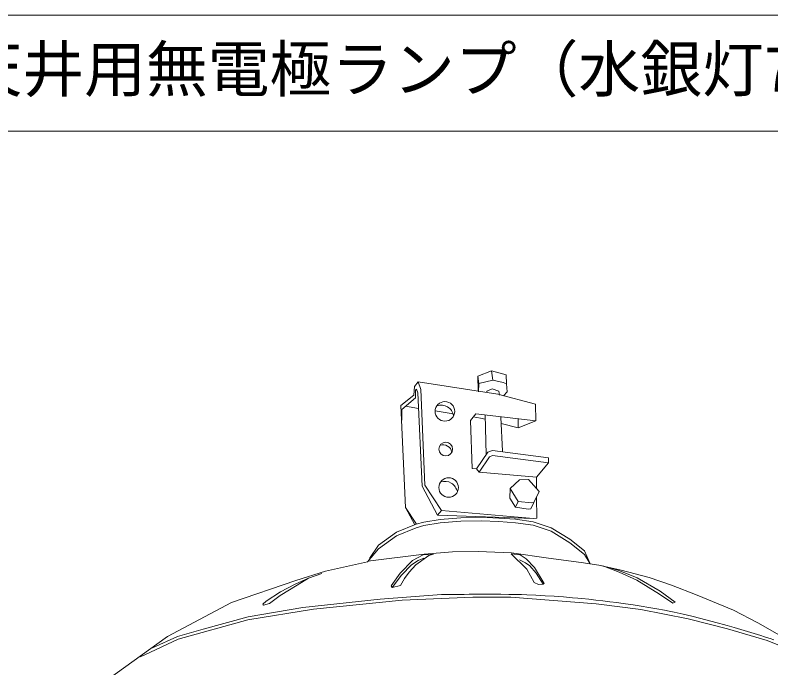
# Model space of a CAD drawing. Units: millimetres, scale not verified. Extents: x -1348 to 1152, y -2025 to -250.
# Drawn here: x -560.8 to -316.2, y -1348.4 to -1137.2 of the extents above; entities that cross this region are included whole.
import ezdxf
from ezdxf.enums import TextEntityAlignment as Align

# ---------------------------------------------------------------- set-up
doc = ezdxf.new("R2010")
doc.units = ezdxf.units.MM
doc.header["$LTSCALE"] = 5
doc.layers.add('0-0_絵', color=7, linetype='Continuous', lineweight=20)
doc.layers.add('0-2_枠', color=7, linetype='Continuous', lineweight=20)
doc.layers.add('0-1_文字', color=7, linetype='Continuous')
doc.styles.add('ＭＳ ゴシック', font='')
doc.styles.get('ＭＳ ゴシック').set_extended_font_data('MS Gothic')

msp = doc.modelspace()

# ---------------------------------------------------------------- linework, layer by layer
at = {"layer": '0-0_絵', "lineweight": 18}
for p, q in [((-410.744, -1256.466), (-411.094, -1254.088)), ((-406.213, -1255.364), (-406.713, -1252.289)), ((-430.247, -1264.465), (-434.496, -1263.801)), ((-435.678, -1264.81), (-435.678, -1268.284)), ((-419.081, -1266.209), (-424.899, -1265.3)), ((-408.34, -1279.36), (-408.726, -1266.59)), ((-403.645, -1267.367), (-403.082, -1278.287)), ((-398.049, -1267.801), (-398.049, -1270.778)), ((-388.189, -1282.093), (-406.367, -1279.726)), ((-410.627, -1285.122), (-411.479, -1283.986)), ((-398.021, -1294.574), (-398.843, -1296.401)), ((-393.912, -1296.948), (-392.908, -1294.94)), ((-434.439, -1296.528), (-431.512, -1302.132)), ((-424.161, -1299.074), (-393.051, -1300.083)), ((-395.644, -1314.417), (-397.62, -1313.5))]:
    msp.add_line(p, q, dxfattribs=at)
for points in [[(-410.866, -1259.16), (-410.744, -1256.466), (-406.213, -1255.364), (-402.907, -1256.099), (-401.781, -1256.577), (-401.942, -1253.618), (-406.713, -1252.289), (-411.094, -1254.088), (-411.016, -1258.781)], [(-430.924, -1301.965), (-434.439, -1296.528), (-435.984, -1263.568), (-431.839, -1260.225), (-431.626, -1257.346), (-430.347, -1255.853), (-429.494, -1258.412), (-428.214, -1289.336), (-422.864, -1297.548), (-393.051, -1300.083), (-391.992, -1300.04), (-392.071, -1293.126)], [(-392.351, -1268.471), (-392.412, -1263.062), (-404.595, -1259.877), (-430.347, -1255.853)], [(-402.767, -1260.381), (-401.64, -1259.113), (-401.781, -1256.577)], [(-435.678, -1264.81), (-431.306, -1261.078), (-431.306, -1258.625), (-430.986, -1258.305), (-430.471, -1259.438), (-429.12, -1289.69), (-424.161, -1299.074), (-422.864, -1297.548)], [(-406.416, -1258.107), (-408.137, -1258.872), (-408.152, -1259.299)], [(-406.416, -1258.107), (-404.313, -1258.872), (-404.121, -1260.21)], [(-392.101, -1290.431), (-392.143, -1286.765), (-388.189, -1282.093), (-388.189, -1280.483), (-406.367, -1278.116), (-407.881, -1278.684), (-411.479, -1283.986), (-412.899, -1283.891), (-413.467, -1268.365), (-411.763, -1266.188), (-392.351, -1268.471), (-398.049, -1270.778), (-403.543, -1269.341)], [(-408.683, -1267.997), (-410.232, -1267.592), (-412.576, -1267.226)], [(-406.367, -1279.726), (-407.313, -1280.199), (-410.627, -1285.122), (-392.143, -1286.765)], [(-393.912, -1296.948), (-394.825, -1297.04), (-398.843, -1296.401), (-400.76, -1293.57), (-400.669, -1290.374)], [(-561.494, -1383.934), (-553.688, -1374.047), (-545.722, -1365.227), (-533.841, -1354.336), (-511.506, -1338.274), (-490.856, -1327.33), (-470.014, -1320.136), (-460.387, -1317.191), (-446.84, -1314.18), (-443.274, -1309.871), (-437.375, -1305.68), (-431.087, -1303.091), (-428.584, -1302.397), (-423.251, -1301.525), (-416.622, -1300.981), (-410.028, -1300.812), (-404.295, -1301.084), (-398.866, -1301.473), (-393.142, -1302.299), (-387.403, -1304.237), (-381.336, -1307.947), (-376.611, -1311.702), (-374.697, -1314.744)], [(-375.08, -1313.979), (-376.611, -1310.569), (-381.336, -1306.814), (-387.403, -1303.105), (-393.142, -1301.166), (-398.866, -1300.34), (-404.295, -1299.951), (-410.028, -1299.679), (-416.622, -1299.848), (-423.251, -1300.392), (-428.584, -1301.264), (-431.087, -1301.958), (-437.375, -1304.547), (-443.274, -1308.738), (-446.148, -1313.02)], [(-446.681, -1313.958), (-428.429, -1311.595), (-419.253, -1310.885), (-410.926, -1310.745), (-400.151, -1311.235), (-388.185, -1312.984), (-377.689, -1314.314), (-371.893, -1315.198), (-364.727, -1316.77), (-355.687, -1319.228), (-348.366, -1321.652), (-340.059, -1324.954), (-328.332, -1329.781), (-320.446, -1333.884), (-309.664, -1340.047)], [(-438.833, -1322.397), (-435.816, -1318.489), (-432.525, -1315.105), (-430.42, -1313.74), (-428.611, -1312.906)], [(-395.644, -1314.417), (-394.21, -1315.45), (-392.193, -1317.787), (-389.913, -1321.324)], [(-370.678, -1315.441), (-365.375, -1317.444), (-359.58, -1320.03), (-352.283, -1324.572), (-347.926, -1327.473), (-347.187, -1327.219), (-352.075, -1323.65), (-359.522, -1319.357), (-365.144, -1317.01), (-368.236, -1316.015)], [(-480.408, -1328.136), (-478.528, -1327.564), (-475.013, -1325.061), (-469.522, -1321.675), (-465.932, -1319.437), (-461.596, -1317.915)], [(-465.932, -1319.437), (-470.176, -1321.325), (-474.932, -1323.795), (-479.598, -1326.817), (-480.705, -1327.772), (-480.408, -1328.136)], [(-305.973, -1344.235), (-317.499, -1339.625), (-330.245, -1335.828), (-342.991, -1332.574), (-358.314, -1329.59), (-372.823, -1327.755), (-400.368, -1325.556), (-412.71, -1325.561), (-435.56, -1326.518), (-464.228, -1329.461), (-485.543, -1332.89), (-508.04, -1339.154), (-518.896, -1344.194), (-520.367, -1344.815)], [(-516.373, -1341.93), (-508.238, -1338.337), (-499.997, -1335.907), (-485.417, -1331.893), (-467.667, -1328.934), (-442.733, -1326.187), (-422.829, -1324.75), (-421.9, -1324.736), (-420.298, -1324.712), (-418.695, -1324.689), (-417.093, -1324.668), (-415.491, -1324.648), (-413.888, -1324.631), (-412.959, -1324.622), (-411.45, -1324.61), (-408.849, -1324.598), (-406.247, -1324.599), (-403.646, -1324.616), (-401.045, -1324.651), (-398.444, -1324.707), (-396.936, -1324.75), (-395.22, -1324.809), (-392.262, -1324.937), (-389.305, -1325.096), (-386.349, -1325.285), (-383.396, -1325.503), (-380.445, -1325.749), (-378.734, -1325.904), (-377.42, -1326.029), (-375.154, -1326.257), (-372.89, -1326.5), (-370.628, -1326.759), (-368.368, -1327.033), (-366.109, -1327.323), (-364.8, -1327.498), (-363.321, -1327.702), (-360.774, -1328.072), (-358.23, -1328.465), (-355.691, -1328.884), (-353.156, -1329.332)], [(-353.156, -1329.332), (-350.628, -1329.811), (-349.165, -1330.104), (-347.498, -1330.452), (-344.632, -1331.086), (-341.774, -1331.758), (-338.924, -1332.464), (-336.082, -1333.199), (-333.245, -1333.959), (-331.603, -1334.409), (-330.343, -1334.759), (-328.173, -1335.372), (-326.006, -1335.998), (-323.845, -1336.639), (-321.688, -1337.297), (-319.536, -1337.973), (-318.29, -1338.375), (-317.616, -1338.596), (-316.456, -1338.982), (-315.3, -1339.38)]]:
    msp.add_lwpolyline(points, dxfattribs=at)
for points in [[(-391.264, -1291.379), (-394.734, -1287.452), (-397.564, -1287.544), (-400.669, -1290.374), (-398.021, -1294.574), (-393.638, -1295.031), (-392.908, -1294.94)], [(-438.833, -1322.397), (-439.15, -1321.94), (-436.213, -1317.748), (-432.231, -1313.673), (-428.807, -1311.878), (-425.429, -1311.594), (-426.97, -1312.067), (-431.187, -1315.079), (-433.357, -1317.5), (-434.774, -1319.546), (-436.15, -1321.794)], [(-395.398, -1313.153), (-392.693, -1315.963), (-389.568, -1321.158), (-389.913, -1321.324), (-391.422, -1321.459), (-392.823, -1320.841), (-395.262, -1316.524), (-400.296, -1311.519), (-397.4, -1311.894)]]:
    msp.add_lwpolyline(points, close=True, dxfattribs=at)
for centre, radius in [((-421.741, -1265.426), 3.161), ((-421.472, -1277.654), 2.212), ((-420.531, -1290.087), 3.161)]:
    msp.add_circle(centre, radius, dxfattribs=at)
for centre, radius in [((-423.045, -1267.619), 4.207), ((-422.384, -1279.189), 2.945), ((-421.835, -1292.279), 4.207)]:
    msp.add_arc(centre, radius, 10.74783, 107.78117, dxfattribs=at)
at = {"layer": '0-2_枠'}
for p, q in [((1152.055, -1137.212), (-1347.945, -1137.212)), ((-1347.945, -1174.712), (1152.055, -1174.712))]:
    msp.add_line(p, q, dxfattribs=at)

# ---------------------------------------------------------------- texts
at = {"layer": '0-1_文字', "style": 'ＭＳ ゴシック'}
msp.add_text('高天井用無電極ランプ（水銀灯700W相当）', height=14.66, dxfattribs=at).set_placement((-598.487, -1166.392), align=Align.BOTTOM_LEFT)

doc.saveas('drawing.dxf')
